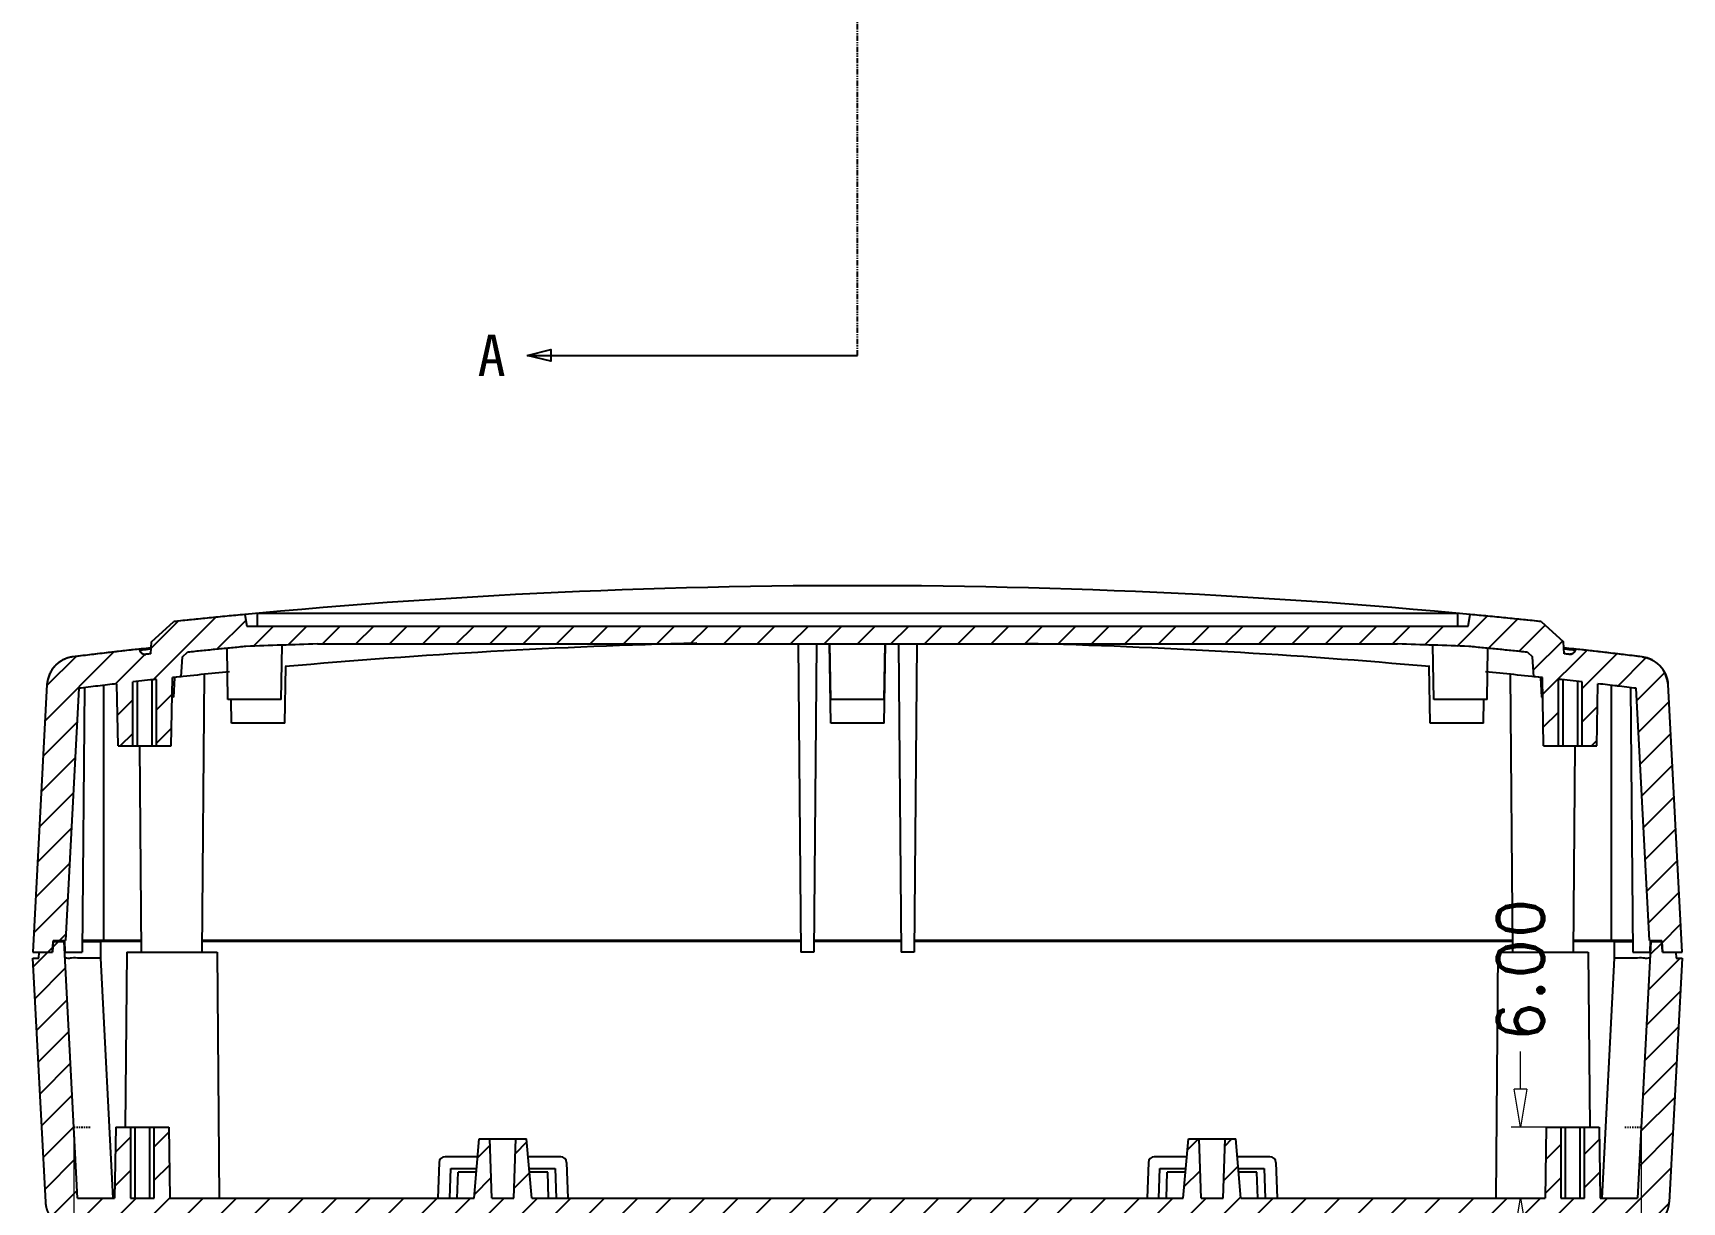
# Model space of a CAD drawing. Header units: inches. Extents: x 1964 to 3446, y -1690 to -1141.
# Drawn here: x 3174.2 to 3313.7, y -1569.9 to -1471 of the extents above; entities that cross this region are included whole.
import ezdxf

# ---------------------------------------------------------------- set-up
doc = ezdxf.new("R2010")
doc.units = ezdxf.units.IN
doc.header["$MEASUREMENT"] = 0
doc.linetypes.add('DIVIDE', pattern=[31.75, 12.7, -6.35, 0, -6.35, 0, -6.35])
doc.linetypes.add('PHANTOM', pattern=[0.8, 0.45, -0.05, 0.1, -0.05, 0.1, -0.05])
doc.layers.get('0').update_dxf_attribs({"linetype": 'CONTINUOUS'})
doc.layers.get('Defpoints').update_dxf_attribs({"linetype": 'CONTINUOUS'})
doc.layers.add('DEFAULT_3', color=7, linetype='PHANTOM')
doc.layers.add('dim', color=3, linetype='CONTINUOUS', lineweight=9)
doc.styles.add('ROMAND', font='romand.shx', dxfattribs={"bigfont": 'gbcbig.shx'})
doc.dimstyles.new('YanXiu', dxfattribs={"dimtxt": 2.5, "dimasz": 2.2, "dimexe": 1, "dimexo": 0, "dimgap": 0.66, "dimtad": 0, "dimzin": 0, "dimdsep": 46, "dimtxsty": 'ROMAND', "dimblk": 'CLOSEDBLANK', "dimcen": 0, "dimclrd": 3, "dimclre": 3, "dimclrt": 7, "dimadec": 0, "dimazin": 0, "dimtfac": 1, "dimtdec": 4, "dimtofl": 0, "dimtmove": 0, "dimatfit": 3, "dimldrblk": 'CLOSEDBLANK', "dimfxl": 0, "dimtolj": 1, "dimtzin": 0, "dimlwd": 0, "dimlwe": 0, "dimarcsym": 0})
pattern_1 = [(45, (3043.2097, -1624.4772), (-1.414214, 1.414214), [])]

# ---------------------------------------------------------------- blocks, each defined once
blk = doc.blocks.new('_ClosedBlank')
at = {"color": 0, "linetype": 'ByBlock', "lineweight": -2}
for p, q in [((-1, 0.167), (0, 0)), ((-1, 0.167), (-1, -0.167)), ((0, 0), (-1, -0.167))]:
    blk.add_line(p, q, dxfattribs=at)
blk = doc.blocks.new('*D34')
at = {"layer": 'Defpoints', "color": 0}
for p in [(3177.7, -1563.55), (3310.29, -1563.55), (3177.7, -1619.77)]:
    blk.add_point(p, dxfattribs=at)
at = {"layer": 'dim', "color": 3, "lineweight": 5}
for p, q in [((3177.7, -1563.55), (3177.7, -1620.57)), ((3310.29, -1563.55), (3310.29, -1620.57)), ((3180.9, -1619.77), (3233.58, -1619.77)), ((3307.09, -1619.77), (3254.42, -1619.77))]:
    blk.add_line(p, q, dxfattribs=at)
at = {"layer": 'dim', "color": 3, "lineweight": 5, "xscale": 3.2, "yscale": 3.2, "zscale": 3.2, "rotation": 180}
blk.add_blockref('_ClosedBlank', (3177.7, -1619.77), dxfattribs=at)
at = {"layer": 'dim', "color": 3, "lineweight": 5, "xscale": 3.2, "yscale": 3.2, "zscale": 3.2}
blk.add_blockref('_ClosedBlank', (3310.29, -1619.77), dxfattribs=at)
at = {"layer": 'dim', "color": 7, "insert": (3244, -1619.77), "char_height": 4, "attachment_point": 5, "style": 'ROMAND'}
blk.add_mtext('132.59', dxfattribs=at)
blk = doc.blocks.new('*D35')
at = {"layer": 'Defpoints', "color": 0}
for p in [(3300.08, -1563.55), (3302.26, -1563.55), (3302.16, -1569.55)]:
    blk.add_point(p, dxfattribs=at)
at = {"layer": 'dim', "color": 3, "lineweight": 5}
for p, q in [((3300.08, -1560.35), (3300.08, -1557.15)), ((3302.26, -1563.55), (3299.28, -1563.55)), ((3302.16, -1569.55), (3299.28, -1569.55)), ((3300.08, -1572.75), (3300.08, -1575.95))]:
    blk.add_line(p, q, dxfattribs=at)
at = {"layer": 'dim', "color": 3, "lineweight": 5, "xscale": 3.2, "yscale": 3.2, "zscale": 3.2}
for p, rotation in [((3300.08, -1563.55), 270), ((3300.08, -1569.55), 90)]:
    blk.add_blockref('_ClosedBlank', p, dxfattribs=dict(at, rotation=rotation))
at = {"layer": 'dim', "color": 7, "insert": (3300.08, -1550.26), "char_height": 4, "attachment_point": 5, "rotation": 90, "style": 'ROMAND'}
blk.add_mtext('6.00', dxfattribs=at)

msp = doc.modelspace()

# ---------------------------------------------------------------- hatches: boundary and pattern name
h = msp.add_hatch()
h.set_pattern_fill('DEFAULT__11', color=5, scale=2, angle=45, style=0)
h.set_pattern_definition(pattern_1)
edge = h.paths.add_edge_path()
edge.add_line((3304.187, -1523.56), (3303.78, -1523.515))
edge.add_line((3303.78, -1523.515), (3303.713, -1522.502))
edge.add_line((3303.713, -1522.502), (3301.823, -1520.791))
edge.add_spline(control_points=[(3301.823, -1520.791), (3299.828, -1520.58), (3297.831, -1520.381), (3295.833, -1520.193)], knot_values=[0, 0, 0, 0, 1, 1, 1, 1], degree=3, periodic=0)
edge.add_line((3295.833, -1520.193), (3295.658, -1521.185))
edge.add_line((3295.658, -1521.185), (3192.335, -1521.185))
edge.add_line((3192.335, -1521.185), (3192.16, -1520.193))
edge.add_spline(control_points=[(3192.16, -1520.193), (3190.162, -1520.381), (3188.165, -1520.581), (3186.169, -1520.791)], knot_values=[0, 0, 0, 0, 1, 1, 1, 1], degree=3, periodic=0)
edge.add_line((3186.169, -1520.791), (3184.28, -1522.501))
edge.add_line((3184.28, -1522.501), (3184.213, -1523.515))
edge.add_line((3184.213, -1523.515), (3183.806, -1523.56))
edge.add_spline(control_points=[(3183.271, -1523.204), (3183.343, -1523.447), (3183.554, -1523.588), (3183.806, -1523.56)], knot_values=[0, 0, 0, 0, 1, 1, 1, 1], degree=3, periodic=0)
edge.add_line((3183.271, -1523.204), (3183.246, -1523.119))
edge.add_spline(control_points=[(3183.246, -1523.119), (3181.372, -1523.327), (3179.499, -1523.545), (3177.627, -1523.772)], knot_values=[0, 0, 0, 0, 1, 1, 1, 1], degree=3, periodic=0)
edge.add_spline(control_points=[(3177.627, -1523.772), (3176.366, -1523.926), (3175.499, -1524.855), (3175.432, -1526.123)], knot_values=[0, 0, 0, 0, 1, 1, 1, 1], degree=3, periodic=0)
edge.add_line((3175.432, -1526.123), (3174.246, -1548.753))
edge.add_line((3174.246, -1548.753), (3175.894, -1548.753))
edge.add_line((3175.894, -1548.753), (3175.946, -1547.753))
edge.add_line((3175.946, -1547.753), (3176.999, -1547.753))
edge.add_line((3176.999, -1547.753), (3178.116, -1526.433))
edge.add_spline(control_points=[(3181.35, -1526.051), (3180.272, -1526.175), (3179.194, -1526.302), (3178.116, -1526.433)], knot_values=[0, 0, 0, 0, 1, 1, 1, 1], degree=3, periodic=0)
edge.add_line((3181.35, -1526.051), (3181.442, -1531.309))
edge.add_line((3181.442, -1531.309), (3182.693, -1531.309))
edge.add_line((3182.693, -1531.309), (3182.693, -1525.897))
edge.add_spline(control_points=[(3184.693, -1525.676), (3184.027, -1525.748), (3183.36, -1525.822), (3182.693, -1525.897)], knot_values=[0, 0, 0, 0, 1, 1, 1, 1], degree=3, periodic=0)
edge.add_line((3184.693, -1525.676), (3184.693, -1531.309))
edge.add_line((3184.693, -1531.309), (3185.945, -1531.309))
edge.add_line((3185.945, -1531.309), (3186.046, -1525.53))
edge.add_spline(control_points=[(3186.792, -1525.451), (3186.543, -1525.477), (3186.295, -1525.504), (3186.046, -1525.53)], knot_values=[0, 0, 0, 0, 1, 1, 1, 1], degree=3, periodic=0)
edge.add_line((3186.792, -1525.451), (3186.902, -1523.769))
edge.add_line((3186.902, -1523.769), (3187.327, -1523.384))
edge.add_spline(control_points=[(3192.266, -1522.895), (3190.619, -1523.05), (3188.973, -1523.214), (3187.327, -1523.384)], knot_values=[0, 0, 0, 0, 1, 1, 1, 1], degree=3, periodic=0)
edge.add_spline(control_points=[(3198.304, -1522.685), (3196.291, -1522.749), (3194.279, -1522.819), (3192.266, -1522.895)], knot_values=[0, 0, 0, 0, 1, 1, 1, 1], degree=3, periodic=0)
edge.add_line((3198.304, -1522.685), (3289.689, -1522.685))
edge.add_spline(control_points=[(3295.727, -1522.895), (3293.714, -1522.819), (3291.702, -1522.749), (3289.689, -1522.685)], knot_values=[0, 0, 0, 0, 1, 1, 1, 1], degree=3, periodic=0)
edge.add_spline(control_points=[(3300.665, -1523.384), (3299.02, -1523.214), (3297.373, -1523.05), (3295.727, -1522.895)], knot_values=[0, 0, 0, 0, 1, 1, 1, 1], degree=3, periodic=0)
edge.add_line((3300.665, -1523.384), (3301.091, -1523.77))
edge.add_line((3301.091, -1523.77), (3301.201, -1525.451))
edge.add_spline(control_points=[(3301.941, -1525.529), (3301.694, -1525.503), (3301.448, -1525.477), (3301.201, -1525.451)], knot_values=[0, 0, 0, 0, 1, 1, 1, 1], degree=3, periodic=0)
edge.add_line((3301.941, -1525.529), (3302.042, -1531.309))
edge.add_line((3302.042, -1531.309), (3303.293, -1531.309))
edge.add_line((3303.293, -1531.309), (3303.293, -1525.675))
edge.add_spline(control_points=[(3305.293, -1525.897), (3304.627, -1525.822), (3303.96, -1525.748), (3303.293, -1525.675)], knot_values=[0, 0, 0, 0, 1, 1, 1, 1], degree=3, periodic=0)
edge.add_line((3305.293, -1525.897), (3305.293, -1531.309))
edge.add_line((3305.293, -1531.309), (3306.545, -1531.309))
edge.add_line((3306.545, -1531.309), (3306.637, -1526.05))
edge.add_spline(control_points=[(3309.877, -1526.433), (3308.797, -1526.302), (3307.717, -1526.174), (3306.637, -1526.05)], knot_values=[0, 0, 0, 0, 1, 1, 1, 1], degree=3, periodic=0)
edge.add_line((3309.877, -1526.433), (3310.994, -1547.753))
edge.add_line((3310.994, -1547.753), (3312.046, -1547.753))
edge.add_line((3312.046, -1547.753), (3312.099, -1548.753))
edge.add_line((3312.099, -1548.753), (3313.746, -1548.753))
edge.add_line((3313.746, -1548.753), (3312.561, -1526.123))
edge.add_spline(control_points=[(3310.366, -1523.772), (3311.627, -1523.926), (3312.494, -1524.855), (3312.561, -1526.123)], knot_values=[0, 0, 0, 0, 1, 1, 1, 1], degree=3, periodic=0)
edge.add_spline(control_points=[(3310.366, -1523.772), (3308.494, -1523.545), (3306.621, -1523.327), (3304.746, -1523.119)], knot_values=[0, 0, 0, 0, 1, 1, 1, 1], degree=3, periodic=0)
edge.add_line((3304.746, -1523.119), (3304.722, -1523.204))
edge.add_spline(control_points=[(3304.722, -1523.204), (3304.65, -1523.447), (3304.439, -1523.588), (3304.187, -1523.56)], knot_values=[0, 0, 0, 0, 1, 1, 1, 1], degree=3, periodic=0)
h = msp.add_hatch()
h.set_pattern_fill('DEFAULT__10', color=5, scale=2, angle=45, style=0)
h.set_pattern_definition(pattern_1)
edge = h.paths.add_edge_path()
edge.add_line((3178.014, -1569.553), (3181.156, -1569.553))
edge.add_line((3181.156, -1569.553), (3181.261, -1563.553))
edge.add_line((3181.261, -1563.553), (3182.493, -1563.553))
edge.add_line((3182.493, -1563.553), (3182.493, -1569.553))
edge.add_line((3182.493, -1569.553), (3184.493, -1569.553))
edge.add_line((3184.493, -1569.553), (3184.493, -1563.553))
edge.add_line((3184.493, -1563.553), (3185.726, -1563.553))
edge.add_line((3185.726, -1563.553), (3185.83, -1569.553))
edge.add_line((3185.83, -1569.553), (3211.559, -1569.553))
edge.add_line((3211.559, -1569.553), (3211.996, -1564.553))
edge.add_line((3211.996, -1564.553), (3212.896, -1564.553))
edge.add_line((3212.896, -1564.553), (3213.071, -1569.553))
edge.add_line((3213.071, -1569.553), (3214.922, -1569.553))
edge.add_line((3214.922, -1569.553), (3215.096, -1564.553))
edge.add_line((3215.096, -1564.553), (3215.996, -1564.553))
edge.add_line((3215.996, -1564.553), (3216.434, -1569.553))
edge.add_line((3216.434, -1569.553), (3271.553, -1569.553))
edge.add_line((3271.553, -1569.553), (3271.99, -1564.553))
edge.add_line((3271.99, -1564.553), (3272.89, -1564.553))
edge.add_line((3272.89, -1564.553), (3273.065, -1569.553))
edge.add_line((3273.065, -1569.553), (3274.916, -1569.553))
edge.add_line((3274.916, -1569.553), (3275.09, -1564.553))
edge.add_line((3275.09, -1564.553), (3275.99, -1564.553))
edge.add_line((3275.99, -1564.553), (3276.428, -1569.553))
edge.add_line((3276.428, -1569.553), (3302.156, -1569.553))
edge.add_line((3302.156, -1569.553), (3302.261, -1563.553))
edge.add_line((3302.261, -1563.553), (3303.493, -1563.553))
edge.add_line((3303.493, -1563.553), (3303.493, -1569.553))
edge.add_line((3303.493, -1569.553), (3305.493, -1569.553))
edge.add_line((3305.493, -1569.553), (3305.493, -1563.553))
edge.add_line((3305.493, -1563.553), (3306.726, -1563.553))
edge.add_line((3306.726, -1563.553), (3306.83, -1569.553))
edge.add_line((3306.83, -1569.553), (3309.979, -1569.553))
edge.add_line((3309.979, -1569.553), (3311.116, -1547.853))
edge.add_line((3311.116, -1547.853), (3312.048, -1547.853))
edge.add_line((3312.048, -1547.853), (3312.095, -1548.753))
edge.add_line((3312.095, -1548.753), (3313.22, -1548.753))
edge.add_line((3313.22, -1548.753), (3313.246, -1549.253))
edge.add_line((3313.246, -1549.253), (3313.746, -1549.253))
edge.add_line((3313.746, -1549.253), (3312.665, -1569.884))
edge.add_spline(control_points=[(3310.169, -1572.253), (3311.573, -1572.253), (3312.592, -1571.287), (3312.665, -1569.884)], knot_values=[0, 0, 0, 0, 1, 1, 1, 1], degree=3, periodic=0)
edge.add_line((3310.169, -1572.253), (3264.086, -1572.253))
edge.add_line((3264.086, -1572.253), (3264.053, -1571.868))
edge.add_line((3264.053, -1571.868), (3223.94, -1571.868))
edge.add_line((3223.94, -1571.868), (3223.907, -1572.253))
edge.add_line((3223.907, -1572.253), (3177.824, -1572.253))
edge.add_spline(control_points=[(3177.824, -1572.253), (3176.42, -1572.253), (3175.401, -1571.287), (3175.328, -1569.884)], knot_values=[0, 0, 0, 0, 1, 1, 1, 1], degree=3, periodic=0)
edge.add_line((3175.328, -1569.884), (3174.246, -1549.253))
edge.add_line((3174.246, -1549.253), (3174.746, -1549.253))
edge.add_line((3174.746, -1549.253), (3174.773, -1548.753))
edge.add_line((3174.773, -1548.753), (3175.898, -1548.753))
edge.add_line((3175.898, -1548.753), (3175.945, -1547.853))
edge.add_line((3175.945, -1547.853), (3176.877, -1547.853))
edge.add_line((3176.877, -1547.853), (3178.014, -1569.553))

# ---------------------------------------------------------------- linework, layer by layer
at = {"color": 7, "linetype": 'Continuous'}
for p, q in [((3216.056, -1498.272), (3243.996, -1498.272)), ((3192.16, -1520.193), (3192.335, -1521.185)), ((3192.16, -1520.193), (3192.335, -1521.185)), ((3193.246, -1520.091), (3294.746, -1520.091)), ((3193.246, -1521.185), (3193.246, -1520.091)), ((3294.746, -1520.091), (3294.746, -1521.185)), ((3295.658, -1521.185), (3295.833, -1520.193)), ((3295.658, -1521.185), (3295.833, -1520.193)), ((3184.28, -1522.501), (3186.169, -1520.791)), ((3184.28, -1522.501), (3186.169, -1520.791)), ((3192.335, -1521.185), (3295.658, -1521.185)), ((3192.335, -1521.185), (3295.658, -1521.185)), ((3301.823, -1520.791), (3303.713, -1522.502)), ((3301.823, -1520.791), (3303.713, -1522.502)), ((3183.246, -1523.119), (3183.271, -1523.204)), ((3183.246, -1523.119), (3183.271, -1523.204)), ((3184.152, -1523.108), (3184.256, -1523.096)), ((3184.213, -1523.515), (3184.28, -1522.501)), ((3184.213, -1523.515), (3184.28, -1522.501)), ((3190.74, -1527.384), (3190.664, -1523.049)), ((3195.253, -1527.384), (3195.334, -1522.784)), ((3198.304, -1522.685), (3289.689, -1522.685)), ((3198.304, -1522.685), (3289.689, -1522.685)), ((3238.965, -1522.685), (3239.192, -1548.753)), ((3240.528, -1522.685), (3240.301, -1548.753)), ((3241.745, -1529.376), (3241.629, -1522.686)), ((3241.74, -1527.384), (3241.658, -1522.685)), ((3246.248, -1529.376), (3246.364, -1522.686)), ((3246.253, -1527.384), (3246.335, -1522.685)), ((3247.465, -1522.685), (3247.692, -1548.753)), ((3249.028, -1522.685), (3248.801, -1548.753)), ((3292.74, -1527.384), (3292.659, -1522.784)), ((3297.253, -1527.384), (3297.329, -1523.049)), ((3303.78, -1523.515), (3303.713, -1522.502)), ((3303.78, -1523.515), (3303.713, -1522.502)), ((3303.752, -1523.098), (3303.845, -1523.108)), ((3304.746, -1523.119), (3304.722, -1523.204)), ((3304.746, -1523.119), (3304.722, -1523.204)), ((3184.213, -1523.515), (3183.806, -1523.56)), ((3186.792, -1525.451), (3186.902, -1523.769)), ((3186.792, -1525.451), (3186.902, -1523.769)), ((3186.902, -1523.769), (3187.327, -1523.384)), ((3186.902, -1523.769), (3187.327, -1523.384)), ((3195.548, -1529.376), (3195.631, -1524.595)), ((3292.445, -1529.376), (3292.362, -1524.595)), ((3300.665, -1523.384), (3301.091, -1523.77)), ((3300.665, -1523.384), (3301.091, -1523.77)), ((3301.201, -1525.451), (3301.091, -1523.77)), ((3301.201, -1525.451), (3301.091, -1523.77)), ((3304.187, -1523.56), (3303.78, -1523.515)), ((3175.432, -1526.123), (3174.246, -1548.753)), ((3175.432, -1526.123), (3174.246, -1548.753)), ((3181.442, -1531.309), (3181.35, -1526.051)), ((3181.442, -1531.309), (3181.35, -1526.051)), ((3182.693, -1531.309), (3182.693, -1525.897)), ((3182.693, -1531.309), (3182.693, -1525.897)), ((3183.093, -1531.309), (3183.093, -1525.853)), ((3184.293, -1525.72), (3184.293, -1531.309)), ((3184.693, -1531.309), (3184.693, -1525.676)), ((3184.693, -1531.309), (3184.693, -1525.676)), ((3185.945, -1531.309), (3186.046, -1525.53)), ((3185.945, -1531.309), (3186.046, -1525.53)), ((3186.21, -1525.539), (3186.123, -1527.189)), ((3188.56, -1548.751), (3188.765, -1525.25)), ((3299.433, -1548.753), (3299.228, -1525.25)), ((3301.783, -1525.538), (3301.869, -1527.189)), ((3302.042, -1531.309), (3301.941, -1525.529)), ((3302.042, -1531.309), (3301.941, -1525.529)), ((3303.293, -1531.309), (3303.293, -1525.675)), ((3303.293, -1531.309), (3303.293, -1525.675)), ((3303.693, -1531.309), (3303.693, -1525.719)), ((3304.893, -1525.852), (3304.893, -1531.309)), ((3305.293, -1531.309), (3305.293, -1525.897)), ((3305.293, -1531.309), (3305.293, -1525.897)), ((3306.545, -1531.309), (3306.637, -1526.05)), ((3306.545, -1531.309), (3306.637, -1526.05)), ((3313.746, -1548.753), (3312.561, -1526.123)), ((3313.746, -1548.753), (3312.561, -1526.123)), ((3178.116, -1526.433), (3176.999, -1547.753)), ((3178.116, -1526.433), (3176.999, -1547.753)), ((3178.616, -1526.373), (3178.42, -1548.753)), ((3180.246, -1547.853), (3180.246, -1526.179)), ((3186.123, -1527.189), (3186.017, -1527.189)), ((3195.253, -1527.384), (3190.74, -1527.384)), ((3191.045, -1529.376), (3191.011, -1527.379)), ((3246.253, -1527.384), (3241.74, -1527.384)), ((3297.253, -1527.384), (3292.74, -1527.384)), ((3296.948, -1529.376), (3296.982, -1527.38)), ((3301.869, -1527.189), (3301.97, -1527.189)), ((3307.746, -1526.179), (3307.746, -1547.853)), ((3309.377, -1526.373), (3309.573, -1548.753)), ((3310.994, -1547.753), (3309.877, -1526.433)), ((3310.994, -1547.753), (3309.877, -1526.433)), ((3195.548, -1529.376), (3191.045, -1529.376)), ((3246.248, -1529.376), (3241.745, -1529.376)), ((3296.948, -1529.376), (3292.445, -1529.376)), ((3181.442, -1531.309), (3185.945, -1531.309)), ((3181.442, -1531.309), (3182.693, -1531.309)), ((3183.433, -1548.751), (3183.281, -1531.307)), ((3184.693, -1531.309), (3185.945, -1531.309)), ((3302.042, -1531.309), (3306.545, -1531.309)), ((3302.042, -1531.309), (3303.293, -1531.309)), ((3304.56, -1548.753), (3304.712, -1531.307)), ((3305.293, -1531.309), (3306.545, -1531.309)), ((3175.946, -1547.753), (3175.894, -1548.753)), ((3175.946, -1547.753), (3175.894, -1548.753)), ((3175.898, -1548.753), (3175.945, -1547.853)), ((3175.898, -1548.753), (3175.945, -1547.853)), ((3175.945, -1547.853), (3176.877, -1547.853)), ((3175.945, -1547.853), (3176.877, -1547.853)), ((3175.946, -1547.753), (3176.999, -1547.753)), ((3175.946, -1547.753), (3176.999, -1547.753)), ((3178.014, -1569.553), (3176.877, -1547.853)), ((3178.014, -1569.553), (3176.877, -1547.853)), ((3176.899, -1547.753), (3176.951, -1548.753)), ((3178.428, -1547.853), (3179.944, -1547.853)), ((3183.424, -1547.753), (3178.429, -1547.753)), ((3183.425, -1547.853), (3179.945, -1547.853)), ((3179.945, -1547.853), (3179.946, -1549.253)), ((3239.184, -1547.853), (3188.568, -1547.853)), ((3239.184, -1547.753), (3188.569, -1547.753)), ((3247.684, -1547.753), (3240.309, -1547.753)), ((3247.684, -1547.853), (3240.309, -1547.853)), ((3299.424, -1547.753), (3248.809, -1547.753)), ((3299.425, -1547.853), (3248.809, -1547.853)), ((3308.048, -1547.853), (3304.568, -1547.853)), ((3309.564, -1547.753), (3304.569, -1547.753)), ((3308.047, -1549.253), (3308.048, -1547.853)), ((3308.048, -1547.853), (3309.565, -1547.853)), ((3311.116, -1547.853), (3309.979, -1569.553)), ((3311.116, -1547.853), (3309.979, -1569.553)), ((3310.994, -1547.753), (3312.046, -1547.753)), ((3310.994, -1547.753), (3312.046, -1547.753)), ((3311.042, -1548.753), (3311.094, -1547.753)), ((3311.116, -1547.853), (3312.048, -1547.853)), ((3311.116, -1547.853), (3312.048, -1547.853)), ((3312.099, -1548.753), (3312.046, -1547.753)), ((3312.099, -1548.753), (3312.046, -1547.753)), ((3312.048, -1547.853), (3312.095, -1548.753)), ((3312.048, -1547.853), (3312.095, -1548.753)), ((3174.246, -1548.753), (3175.898, -1548.753)), ((3174.246, -1548.753), (3175.894, -1548.753)), ((3174.246, -1549.253), (3174.746, -1549.253)), ((3175.328, -1569.884), (3174.246, -1549.253)), ((3174.246, -1549.253), (3174.746, -1549.253)), ((3175.328, -1569.884), (3174.246, -1549.253)), ((3174.746, -1549.253), (3174.773, -1548.753)), ((3174.746, -1549.253), (3174.773, -1548.753)), ((3174.773, -1548.753), (3175.898, -1548.753)), ((3176.951, -1548.753), (3178.42, -1548.753)), ((3179.946, -1549.253), (3181.01, -1569.553)), ((3182.178, -1548.753), (3182.049, -1563.553)), ((3182.178, -1548.753), (3189.815, -1548.753)), ((3189.815, -1548.753), (3189.996, -1569.553)), ((3240.301, -1548.753), (3239.192, -1548.753)), ((3248.801, -1548.753), (3247.692, -1548.753)), ((3298.178, -1548.753), (3297.996, -1569.553)), ((3298.178, -1548.753), (3305.815, -1548.753)), ((3305.815, -1548.753), (3305.944, -1563.553)), ((3306.983, -1569.553), (3308.047, -1549.253)), ((3309.573, -1548.753), (3311.042, -1548.753)), ((3312.095, -1548.753), (3313.746, -1548.753)), ((3312.095, -1548.753), (3313.22, -1548.753)), ((3312.099, -1548.753), (3313.746, -1548.753)), ((3313.746, -1549.253), (3312.665, -1569.884)), ((3313.746, -1549.253), (3312.665, -1569.884)), ((3313.22, -1548.753), (3313.246, -1549.253)), ((3313.22, -1548.753), (3313.246, -1549.253)), ((3313.246, -1549.253), (3313.746, -1549.253)), ((3313.246, -1549.253), (3313.746, -1549.253)), ((3181.261, -1563.553), (3181.156, -1569.553)), ((3181.261, -1563.553), (3181.156, -1569.553)), ((3181.261, -1563.553), (3185.726, -1563.553)), ((3181.261, -1563.553), (3182.493, -1563.553)), ((3182.493, -1563.553), (3182.493, -1569.553)), ((3182.493, -1563.553), (3182.493, -1569.553)), ((3182.893, -1569.553), (3182.893, -1563.553)), ((3184.093, -1563.553), (3184.093, -1569.553)), ((3184.493, -1569.553), (3184.493, -1563.553)), ((3184.493, -1563.553), (3185.726, -1563.553)), ((3184.493, -1569.553), (3184.493, -1563.553)), ((3185.726, -1563.553), (3185.83, -1569.553)), ((3185.726, -1563.553), (3185.83, -1569.553)), ((3302.261, -1563.553), (3302.156, -1569.553)), ((3302.261, -1563.553), (3302.156, -1569.553)), ((3302.261, -1563.553), (3306.726, -1563.553)), ((3302.261, -1563.553), (3303.493, -1563.553)), ((3303.493, -1563.553), (3303.493, -1569.553)), ((3303.493, -1563.553), (3303.493, -1569.553)), ((3303.893, -1569.553), (3303.893, -1563.553)), ((3305.093, -1563.553), (3305.093, -1569.553)), ((3305.493, -1569.553), (3305.493, -1563.553)), ((3305.493, -1563.553), (3306.726, -1563.553)), ((3305.493, -1569.553), (3305.493, -1563.553)), ((3306.726, -1563.553), (3306.83, -1569.553)), ((3306.726, -1563.553), (3306.83, -1569.553)), ((3211.559, -1569.553), (3211.996, -1564.553)), ((3211.559, -1569.553), (3211.996, -1564.553)), ((3211.996, -1564.553), (3215.996, -1564.553)), ((3211.996, -1564.553), (3212.896, -1564.553)), ((3213.071, -1569.553), (3212.896, -1564.553)), ((3213.071, -1569.553), (3212.896, -1564.553)), ((3214.922, -1569.553), (3215.096, -1564.553)), ((3214.922, -1569.553), (3215.096, -1564.553)), ((3215.096, -1564.553), (3215.996, -1564.553)), ((3216.434, -1569.553), (3215.996, -1564.553)), ((3216.434, -1569.553), (3215.996, -1564.553)), ((3271.553, -1569.553), (3271.99, -1564.553)), ((3271.553, -1569.553), (3271.99, -1564.553)), ((3271.99, -1564.553), (3275.99, -1564.553)), ((3271.99, -1564.553), (3272.89, -1564.553)), ((3273.065, -1569.553), (3272.89, -1564.553)), ((3273.065, -1569.553), (3272.89, -1564.553)), ((3274.916, -1569.553), (3275.09, -1564.553)), ((3274.916, -1569.553), (3275.09, -1564.553)), ((3275.09, -1564.553), (3275.99, -1564.553)), ((3276.428, -1569.553), (3275.99, -1564.553)), ((3276.428, -1569.553), (3275.99, -1564.553)), ((3208.602, -1566.536), (3208.496, -1569.553)), ((3211.865, -1566.053), (3209.102, -1566.053)), ((3218.891, -1566.053), (3216.128, -1566.053)), ((3219.391, -1566.536), (3219.496, -1569.553)), ((3268.602, -1566.536), (3268.496, -1569.553)), ((3271.859, -1566.053), (3269.102, -1566.053)), ((3278.891, -1566.053), (3276.122, -1566.053)), ((3279.391, -1566.536), (3279.496, -1569.553)), ((3209.496, -1569.553), (3209.584, -1567.053)), ((3209.584, -1567.053), (3211.778, -1567.053)), ((3210.126, -1569.553), (3210.203, -1567.353)), ((3211.752, -1567.353), (3210.203, -1567.353)), ((3216.215, -1567.053), (3218.409, -1567.053)), ((3217.79, -1567.353), (3216.241, -1567.353)), ((3217.867, -1569.553), (3217.79, -1567.353)), ((3218.409, -1567.053), (3218.496, -1569.553)), ((3269.496, -1569.553), (3269.584, -1567.053)), ((3269.584, -1567.053), (3271.772, -1567.053)), ((3270.126, -1569.553), (3270.203, -1567.353)), ((3271.745, -1567.353), (3270.203, -1567.353)), ((3276.209, -1567.053), (3278.409, -1567.053)), ((3277.79, -1567.353), (3276.235, -1567.353)), ((3277.867, -1569.553), (3277.79, -1567.353)), ((3278.409, -1567.053), (3278.496, -1569.553)), ((3178.014, -1569.553), (3181.156, -1569.553)), ((3178.014, -1569.553), (3181.156, -1569.553)), ((3182.493, -1569.553), (3184.493, -1569.553)), ((3182.493, -1569.553), (3184.493, -1569.553)), ((3185.83, -1569.553), (3211.559, -1569.553)), ((3185.83, -1569.553), (3211.559, -1569.553)), ((3213.071, -1569.553), (3214.922, -1569.553)), ((3213.071, -1569.553), (3214.922, -1569.553)), ((3216.434, -1569.553), (3271.553, -1569.553)), ((3216.434, -1569.553), (3271.553, -1569.553)), ((3273.065, -1569.553), (3274.916, -1569.553)), ((3273.065, -1569.553), (3274.916, -1569.553)), ((3276.428, -1569.553), (3302.156, -1569.553)), ((3276.428, -1569.553), (3302.156, -1569.553)), ((3303.493, -1569.553), (3305.493, -1569.553)), ((3303.493, -1569.553), (3305.493, -1569.553)), ((3306.83, -1569.553), (3309.979, -1569.553)), ((3306.83, -1569.553), (3309.979, -1569.553))]:
    msp.add_line(p, q, dxfattribs=at)
at = {"color": 2, "linetype": 'DIVIDE', "ltscale": 0.01}
for p, q in [((3177.822, -1565.893), (3177.7, -1563.553)), ((3177.7, -1563.553), (3179.089, -1563.553)), ((3308.902, -1563.553), (3310.293, -1563.553)), ((3310.293, -1563.553), (3310.171, -1565.893))]:
    msp.add_line(p, q, dxfattribs=at)
at = {"color": 7, "linetype": 'Continuous'}
msp.add_lwpolyline([(3216.056, -1498.272), (3218.056, -1497.772), (3218.056, -1498.772), (3216.056, -1498.272)], dxfattribs=at)
for centre, radius, start, end in [((3243.996, -2069.753), 552, 83.98672, 96.01336), ((3243.996, -2069.753), 550, 96.23873, 96.93084), ((3172.612, -1422.198), 101.566, 276.02404, 276.15199), ((3183.751, -1523.063), 0.5, 196.34152, 276.28862), ((3157.176, -1279.929), 244.67, 276.17577, 276.33014), ((3243.996, -2069.753), 549.3, 95.4038, 95.92155), ((3229.923, -2522.185), 1000, 91.811927, 92.158052), ((3243.996, -2069.753), 547.3, 91.42387, 95.07373), ((3243.996, -2069.753), 547.3, 84.92572, 88.51227), ((3258.07, -2522.185), 1000, 87.841948, 88.188073), ((3243.996, -2069.753), 549.3, 84.07853, 84.5962), ((3243.996, -2069.753), 550, 83.06916, 83.76094), ((3331.065, -1277.716), 246.897, 263.6704, 263.82274), ((3304.242, -1523.063), 0.5, 263.71138, 343.65848), ((3315.48, -1421.314), 102.456, 263.84624, 263.97241), ((3177.929, -1526.254), 2.5, 96.93084, 177), ((3243.996, -2069.753), 549.5, 96.24591, 96.28862), ((3243.996, -2069.753), 549.5, 83.71138, 83.75409), ((3310.064, -1526.254), 2.5, 3, 83.06916), ((3243.996, -2069.753), 547.3, 96.57275, 96.91364), ((3243.996, -2069.753), 547.3, 96.22054, 96.4312), ((3243.996, -2069.753), 547.3, 95.57011, 96.07812), ((3243.996, -2069.753), 547.3, 83.92253, 84.42971), ((3243.996, -2069.753), 547.3, 83.56945, 83.78011), ((3243.996, -2069.753), 547.3, 83.08636, 83.42789), ((3209.102, -1566.553), 0.5, 90, 178), ((3218.891, -1566.553), 0.5, 2, 90), ((3269.102, -1566.553), 0.5, 90, 178), ((3278.891, -1566.553), 0.5, 2, 90)]:
    msp.add_arc(centre, radius, start, end, dxfattribs=at)
for points, start_tangent, end_tangent in [([(3192.16, -1520.193), (3190.661, -1520.336), (3189.163, -1520.484), (3187.666, -1520.635), (3186.169, -1520.791)], (-0.9955809, -0.0939074), (-0.9944975, -0.1047604)), ([(3301.823, -1520.791), (3300.327, -1520.635), (3298.829, -1520.484), (3297.331, -1520.336), (3295.833, -1520.193)], (-0.9944976, 0.1047589), (-0.9955809, 0.0939074)), ([(3183.246, -1523.119), (3181.841, -1523.277), (3180.436, -1523.438), (3179.032, -1523.604), (3177.627, -1523.772)], (-0.9938812, -0.1104545), (-0.9926925, -0.1206711)), ([(3183.271, -1523.204), (3183.274, -1523.213), (3183.276, -1523.218), (3183.277, -1523.223), (3183.279, -1523.228), (3183.281, -1523.232), (3183.283, -1523.237), (3183.284, -1523.242), (3183.286, -1523.247), (3183.288, -1523.252), (3183.29, -1523.257), (3183.292, -1523.261), (3183.294, -1523.266), (3183.297, -1523.271), (3183.299, -1523.276), (3183.301, -1523.28), (3183.303, -1523.285), (3183.306, -1523.29), (3183.308, -1523.295), (3183.311, -1523.299), (3183.313, -1523.304), (3183.316, -1523.309), (3183.319, -1523.313), (3183.321, -1523.318), (3183.324, -1523.323), (3183.327, -1523.327), (3183.33, -1523.332), (3183.333, -1523.337), (3183.336, -1523.341), (3183.339, -1523.346), (3183.342, -1523.35), (3183.345, -1523.355), (3183.348, -1523.359), (3183.352, -1523.364), (3183.355, -1523.368), (3183.358, -1523.372), (3183.362, -1523.377), (3183.365, -1523.381), (3183.369, -1523.385), (3183.373, -1523.389), (3183.376, -1523.394), (3183.38, -1523.398), (3183.384, -1523.402), (3183.388, -1523.406), (3183.391, -1523.41), (3183.395, -1523.414), (3183.399, -1523.418), (3183.403, -1523.422), (3183.407, -1523.426), (3183.412, -1523.43), (3183.416, -1523.434), (3183.42, -1523.437), (3183.424, -1523.441), (3183.429, -1523.445), (3183.433, -1523.448), (3183.437, -1523.452), (3183.442, -1523.456), (3183.446, -1523.459), (3183.451, -1523.463), (3183.455, -1523.466), (3183.46, -1523.469), (3183.464, -1523.473), (3183.469, -1523.476), (3183.474, -1523.479), (3183.479, -1523.482), (3183.483, -1523.485), (3183.488, -1523.488), (3183.493, -1523.491), (3183.498, -1523.494), (3183.503, -1523.497), (3183.508, -1523.5), (3183.513, -1523.502), (3183.518, -1523.505), (3183.523, -1523.508), (3183.528, -1523.51), (3183.533, -1523.513), (3183.538, -1523.515), (3183.543, -1523.518), (3183.548, -1523.52), (3183.553, -1523.522), (3183.559, -1523.524), (3183.564, -1523.526), (3183.569, -1523.529), (3183.574, -1523.531), (3183.58, -1523.532), (3183.585, -1523.534), (3183.59, -1523.536), (3183.595, -1523.538), (3183.601, -1523.54), (3183.606, -1523.541), (3183.611, -1523.543), (3183.617, -1523.544), (3183.622, -1523.546), (3183.627, -1523.547), (3183.633, -1523.549), (3183.638, -1523.55), (3183.643, -1523.551), (3183.649, -1523.552), (3183.654, -1523.553), (3183.66, -1523.554), (3183.665, -1523.555), (3183.67, -1523.556), (3183.676, -1523.557), (3183.681, -1523.558), (3183.686, -1523.559), (3183.692, -1523.559), (3183.697, -1523.56), (3183.702, -1523.56), (3183.708, -1523.561), (3183.713, -1523.561), (3183.718, -1523.562), (3183.724, -1523.562), (3183.729, -1523.562), (3183.734, -1523.563), (3183.739, -1523.563), (3183.745, -1523.563), (3183.75, -1523.563), (3183.755, -1523.563), (3183.76, -1523.563), (3183.765, -1523.563), (3183.77, -1523.562), (3183.776, -1523.562), (3183.781, -1523.562), (3183.786, -1523.562), (3183.791, -1523.561), (3183.796, -1523.561), (3183.806, -1523.56)], (0.2813621, -0.9596017), (0.9939827, 0.109537)), ([(3192.266, -1522.895), (3191.031, -1523.013), (3189.796, -1523.134), (3188.561, -1523.258), (3187.327, -1523.384)], (-0.9955557, -0.0941744), (-0.9946641, -0.1031667)), ([(3198.304, -1522.685), (3195.285, -1522.785), (3192.266, -1522.895)], (-0.9995, -0.0316188), (-0.9992908, -0.0376562)), ([(3295.727, -1522.895), (3292.708, -1522.785), (3289.689, -1522.685)], (-0.9992908, 0.0376562), (-0.9995, 0.0316188)), ([(3300.665, -1523.384), (3299.431, -1523.258), (3298.196, -1523.134), (3296.962, -1523.013), (3295.727, -1522.895)], (-0.9946642, 0.1031652), (-0.9955557, 0.0941744)), ([(3304.722, -1523.204), (3304.719, -1523.213), (3304.717, -1523.218), (3304.716, -1523.223), (3304.714, -1523.228), (3304.712, -1523.232), (3304.71, -1523.237), (3304.709, -1523.242), (3304.707, -1523.247), (3304.705, -1523.252), (3304.703, -1523.257), (3304.701, -1523.261), (3304.699, -1523.266), (3304.696, -1523.271), (3304.694, -1523.276), (3304.692, -1523.28), (3304.69, -1523.285), (3304.687, -1523.29), (3304.685, -1523.295), (3304.682, -1523.299), (3304.68, -1523.304), (3304.677, -1523.309), (3304.674, -1523.313), (3304.672, -1523.318), (3304.669, -1523.323), (3304.666, -1523.327), (3304.663, -1523.332), (3304.66, -1523.337), (3304.657, -1523.341), (3304.654, -1523.346), (3304.651, -1523.35), (3304.648, -1523.355), (3304.645, -1523.359), (3304.641, -1523.364), (3304.638, -1523.368), (3304.635, -1523.372), (3304.631, -1523.377), (3304.628, -1523.381), (3304.624, -1523.385), (3304.62, -1523.389), (3304.617, -1523.394), (3304.613, -1523.398), (3304.609, -1523.402), (3304.605, -1523.406), (3304.602, -1523.41), (3304.598, -1523.414), (3304.594, -1523.418), (3304.59, -1523.422), (3304.586, -1523.426), (3304.581, -1523.43), (3304.577, -1523.434), (3304.573, -1523.437), (3304.569, -1523.441), (3304.564, -1523.445), (3304.56, -1523.448), (3304.556, -1523.452), (3304.551, -1523.456), (3304.547, -1523.459), (3304.542, -1523.463), (3304.538, -1523.466), (3304.533, -1523.469), (3304.529, -1523.473), (3304.524, -1523.476), (3304.519, -1523.479), (3304.514, -1523.482), (3304.51, -1523.485), (3304.505, -1523.488), (3304.5, -1523.491), (3304.495, -1523.494), (3304.49, -1523.497), (3304.485, -1523.5), (3304.48, -1523.502), (3304.475, -1523.505), (3304.47, -1523.508), (3304.465, -1523.51), (3304.46, -1523.513), (3304.455, -1523.515), (3304.45, -1523.518), (3304.445, -1523.52), (3304.44, -1523.522), (3304.434, -1523.524), (3304.429, -1523.526), (3304.424, -1523.529), (3304.419, -1523.531), (3304.413, -1523.532), (3304.408, -1523.534), (3304.403, -1523.536), (3304.398, -1523.538), (3304.392, -1523.54), (3304.387, -1523.541), (3304.382, -1523.543), (3304.376, -1523.544), (3304.371, -1523.546), (3304.366, -1523.547), (3304.36, -1523.549), (3304.355, -1523.55), (3304.35, -1523.551), (3304.344, -1523.552), (3304.339, -1523.553), (3304.333, -1523.554), (3304.328, -1523.555), (3304.323, -1523.556), (3304.317, -1523.557), (3304.312, -1523.558), (3304.307, -1523.559), (3304.301, -1523.559), (3304.296, -1523.56), (3304.291, -1523.56), (3304.285, -1523.561), (3304.28, -1523.561), (3304.275, -1523.562), (3304.269, -1523.562), (3304.264, -1523.562), (3304.259, -1523.563), (3304.254, -1523.563), (3304.248, -1523.563), (3304.243, -1523.563), (3304.238, -1523.563), (3304.233, -1523.563), (3304.228, -1523.563), (3304.223, -1523.562), (3304.217, -1523.562), (3304.212, -1523.562), (3304.207, -1523.562), (3304.202, -1523.561), (3304.197, -1523.561), (3304.187, -1523.56)], (-0.2813621, -0.9596017), (-0.9939827, 0.109537)), ([(3310.366, -1523.772), (3308.961, -1523.604), (3307.557, -1523.438), (3306.152, -1523.277), (3304.746, -1523.119)], (-0.9926925, 0.1206711), (-0.9938812, 0.1104545)), ([(3177.627, -1523.772), (3177.602, -1523.776), (3177.577, -1523.779), (3177.552, -1523.783), (3177.527, -1523.787), (3177.502, -1523.791), (3177.477, -1523.795), (3177.452, -1523.8), (3177.426, -1523.805), (3177.401, -1523.811), (3177.376, -1523.816), (3177.35, -1523.822), (3177.325, -1523.828), (3177.299, -1523.835), (3177.274, -1523.842), (3177.249, -1523.849), (3177.223, -1523.856), (3177.198, -1523.864), (3177.172, -1523.871), (3177.147, -1523.88), (3177.122, -1523.888), (3177.096, -1523.897), (3177.071, -1523.906), (3177.046, -1523.915), (3177.02, -1523.925), (3176.995, -1523.935), (3176.97, -1523.945), (3176.945, -1523.956), (3176.92, -1523.967), (3176.895, -1523.978), (3176.87, -1523.99), (3176.845, -1524.001), (3176.821, -1524.013), (3176.796, -1524.026), (3176.771, -1524.038), (3176.747, -1524.051), (3176.723, -1524.065), (3176.698, -1524.078), (3176.674, -1524.092), (3176.65, -1524.106), (3176.626, -1524.12), (3176.603, -1524.135), (3176.579, -1524.15), (3176.555, -1524.165), (3176.532, -1524.181), (3176.509, -1524.197), (3176.486, -1524.213), (3176.463, -1524.229), (3176.44, -1524.246), (3176.417, -1524.263), (3176.395, -1524.28), (3176.373, -1524.298), (3176.351, -1524.315), (3176.329, -1524.333), (3176.307, -1524.352), (3176.286, -1524.37), (3176.264, -1524.389), (3176.243, -1524.408), (3176.222, -1524.427), (3176.202, -1524.447), (3176.181, -1524.467), (3176.161, -1524.487), (3176.141, -1524.507), (3176.121, -1524.527), (3176.102, -1524.548), (3176.082, -1524.569), (3176.063, -1524.59), (3176.045, -1524.611), (3176.026, -1524.633), (3176.008, -1524.655), (3175.99, -1524.677), (3175.972, -1524.699), (3175.954, -1524.721), (3175.937, -1524.744), (3175.92, -1524.766), (3175.903, -1524.789), (3175.887, -1524.812), (3175.87, -1524.836), (3175.855, -1524.859), (3175.839, -1524.883), (3175.824, -1524.906), (3175.808, -1524.93), (3175.794, -1524.954), (3175.779, -1524.978), (3175.765, -1525.003), (3175.751, -1525.027), (3175.737, -1525.051), (3175.724, -1525.076), (3175.711, -1525.101), (3175.698, -1525.126), (3175.686, -1525.151), (3175.674, -1525.176), (3175.662, -1525.201), (3175.65, -1525.226), (3175.639, -1525.251), (3175.628, -1525.277), (3175.617, -1525.302), (3175.607, -1525.328), (3175.597, -1525.353), (3175.587, -1525.379), (3175.578, -1525.404), (3175.569, -1525.43), (3175.56, -1525.456), (3175.551, -1525.482), (3175.543, -1525.507), (3175.535, -1525.533), (3175.528, -1525.559), (3175.52, -1525.585), (3175.513, -1525.611), (3175.507, -1525.637), (3175.5, -1525.663), (3175.494, -1525.689), (3175.488, -1525.714), (3175.482, -1525.74), (3175.477, -1525.766), (3175.472, -1525.792), (3175.467, -1525.818), (3175.463, -1525.843), (3175.459, -1525.869), (3175.455, -1525.895), (3175.451, -1525.92), (3175.448, -1525.946), (3175.445, -1525.972), (3175.442, -1525.997), (3175.44, -1526.022), (3175.438, -1526.048), (3175.436, -1526.073), (3175.434, -1526.098), (3175.432, -1526.123)], (-0.9926925, -0.1206711), (-0.052336, -0.9986295)), ([(3310.366, -1523.772), (3310.391, -1523.776), (3310.416, -1523.779), (3310.441, -1523.783), (3310.466, -1523.787), (3310.491, -1523.791), (3310.516, -1523.795), (3310.541, -1523.8), (3310.567, -1523.805), (3310.592, -1523.811), (3310.617, -1523.816), (3310.643, -1523.822), (3310.668, -1523.828), (3310.694, -1523.835), (3310.719, -1523.842), (3310.744, -1523.849), (3310.77, -1523.856), (3310.795, -1523.864), (3310.821, -1523.871), (3310.846, -1523.88), (3310.871, -1523.888), (3310.897, -1523.897), (3310.922, -1523.906), (3310.947, -1523.915), (3310.973, -1523.925), (3310.998, -1523.935), (3311.023, -1523.945), (3311.048, -1523.956), (3311.073, -1523.967), (3311.098, -1523.978), (3311.123, -1523.99), (3311.148, -1524.001), (3311.172, -1524.013), (3311.197, -1524.026), (3311.222, -1524.038), (3311.246, -1524.051), (3311.27, -1524.065), (3311.295, -1524.078), (3311.319, -1524.092), (3311.343, -1524.106), (3311.367, -1524.12), (3311.39, -1524.135), (3311.414, -1524.15), (3311.438, -1524.165), (3311.461, -1524.181), (3311.484, -1524.197), (3311.507, -1524.213), (3311.53, -1524.229), (3311.553, -1524.246), (3311.576, -1524.263), (3311.598, -1524.28), (3311.62, -1524.298), (3311.642, -1524.315), (3311.664, -1524.333), (3311.686, -1524.352), (3311.707, -1524.37), (3311.729, -1524.389), (3311.75, -1524.408), (3311.771, -1524.427), (3311.791, -1524.447), (3311.812, -1524.467), (3311.832, -1524.487), (3311.852, -1524.507), (3311.872, -1524.527), (3311.891, -1524.548), (3311.911, -1524.569), (3311.93, -1524.59), (3311.948, -1524.611), (3311.967, -1524.633), (3311.985, -1524.655), (3312.003, -1524.677), (3312.021, -1524.699), (3312.039, -1524.721), (3312.056, -1524.744), (3312.073, -1524.766), (3312.09, -1524.789), (3312.106, -1524.812), (3312.123, -1524.836), (3312.138, -1524.859), (3312.154, -1524.883), (3312.169, -1524.906), (3312.185, -1524.93), (3312.199, -1524.954), (3312.214, -1524.978), (3312.228, -1525.003), (3312.242, -1525.027), (3312.256, -1525.051), (3312.269, -1525.076), (3312.282, -1525.101), (3312.295, -1525.126), (3312.307, -1525.151), (3312.319, -1525.176), (3312.331, -1525.201), (3312.343, -1525.226), (3312.354, -1525.251), (3312.365, -1525.277), (3312.376, -1525.302), (3312.386, -1525.328), (3312.396, -1525.353), (3312.406, -1525.379), (3312.415, -1525.404), (3312.424, -1525.43), (3312.433, -1525.456), (3312.442, -1525.482), (3312.45, -1525.507), (3312.458, -1525.533), (3312.465, -1525.559), (3312.473, -1525.585), (3312.48, -1525.611), (3312.486, -1525.637), (3312.493, -1525.663), (3312.499, -1525.689), (3312.505, -1525.714), (3312.511, -1525.74), (3312.516, -1525.766), (3312.521, -1525.792), (3312.526, -1525.818), (3312.53, -1525.843), (3312.534, -1525.869), (3312.538, -1525.895), (3312.542, -1525.92), (3312.545, -1525.946), (3312.548, -1525.972), (3312.551, -1525.997), (3312.553, -1526.022), (3312.555, -1526.048), (3312.557, -1526.073), (3312.559, -1526.098), (3312.561, -1526.123)], (0.9926925, -0.1206711), (0.052336, -0.9986295)), ([(3181.35, -1526.051), (3179.733, -1526.239), (3178.116, -1526.433)], (-0.9934273, -0.1144647), (-0.9927287, -0.1203732)), ([(3184.693, -1525.676), (3182.693, -1525.897)], (-0.9941122, -0.1083557), (-0.9937071, -0.11201)), ([(3186.792, -1525.451), (3186.046, -1525.53)], (-0.9945226, -0.1045219), (-0.9943784, -0.1058844)), ([(3301.941, -1525.529), (3301.201, -1525.451)], (-0.9943796, 0.1058731), (-0.9945226, 0.1045219)), ([(3305.293, -1525.897), (3303.293, -1525.675)], (-0.9937083, 0.1119988), (-0.9941134, 0.1083445)), ([(3309.877, -1526.433), (3308.257, -1526.239), (3306.637, -1526.05)], (-0.9927287, 0.1203732), (-0.9934286, 0.1144535)), ([(3179.946, -1549.253), (3179.019, -1549.253), (3178.183, -1549.254), (3177.517, -1549.254), (3177.095, -1549.253), (3176.95, -1549.253)], (-0.9999987, 0.001643), (0.0522708, -0.9986329)), ([(3311.043, -1549.253), (3310.896, -1549.253), (3310.47, -1549.254), (3309.802, -1549.254), (3308.968, -1549.253), (3308.047, -1549.253)], (0.0522803, 0.9986325), (-0.9999983, -0.0018704)), ([(3177.824, -1572.253), (3177.797, -1572.253), (3177.77, -1572.253), (3177.743, -1572.252), (3177.716, -1572.251), (3177.688, -1572.25), (3177.661, -1572.248), (3177.633, -1572.246), (3177.606, -1572.244), (3177.578, -1572.241), (3177.55, -1572.238), (3177.522, -1572.235), (3177.495, -1572.232), (3177.467, -1572.228), (3177.439, -1572.223), (3177.41, -1572.219), (3177.382, -1572.214), (3177.354, -1572.209), (3177.326, -1572.203), (3177.298, -1572.197), (3177.269, -1572.191), (3177.241, -1572.184), (3177.213, -1572.177), (3177.185, -1572.17), (3177.156, -1572.162), (3177.128, -1572.154), (3177.1, -1572.146), (3177.072, -1572.137), (3177.043, -1572.128), (3177.015, -1572.119), (3176.987, -1572.109), (3176.959, -1572.099), (3176.931, -1572.088), (3176.903, -1572.077), (3176.875, -1572.066), (3176.847, -1572.055), (3176.819, -1572.043), (3176.792, -1572.03), (3176.764, -1572.018), (3176.737, -1572.004), (3176.709, -1571.991), (3176.682, -1571.977), (3176.655, -1571.963), (3176.628, -1571.949), (3176.601, -1571.934), (3176.575, -1571.919), (3176.548, -1571.903), (3176.522, -1571.887), (3176.495, -1571.871), (3176.469, -1571.854), (3176.444, -1571.837), (3176.418, -1571.82), (3176.392, -1571.803), (3176.367, -1571.785), (3176.342, -1571.766), (3176.317, -1571.748), (3176.292, -1571.729), (3176.268, -1571.71), (3176.244, -1571.69), (3176.22, -1571.67), (3176.196, -1571.65), (3176.172, -1571.63), (3176.149, -1571.609), (3176.126, -1571.588), (3176.103, -1571.567), (3176.081, -1571.545), (3176.059, -1571.523), (3176.037, -1571.501), (3176.015, -1571.479), (3175.994, -1571.456), (3175.973, -1571.433), (3175.952, -1571.41), (3175.932, -1571.387), (3175.911, -1571.363), (3175.892, -1571.339), (3175.872, -1571.315), (3175.853, -1571.291), (3175.834, -1571.266), (3175.815, -1571.241), (3175.797, -1571.216), (3175.779, -1571.191), (3175.762, -1571.166), (3175.744, -1571.14), (3175.727, -1571.115), (3175.711, -1571.089), (3175.695, -1571.063), (3175.679, -1571.037), (3175.663, -1571.01), (3175.648, -1570.984), (3175.633, -1570.957), (3175.619, -1570.93), (3175.605, -1570.904), (3175.591, -1570.877), (3175.577, -1570.85), (3175.564, -1570.822), (3175.552, -1570.795), (3175.539, -1570.768), (3175.527, -1570.74), (3175.516, -1570.713), (3175.504, -1570.685), (3175.494, -1570.658), (3175.483, -1570.63), (3175.473, -1570.602), (3175.463, -1570.574), (3175.453, -1570.547), (3175.444, -1570.519), (3175.436, -1570.491), (3175.427, -1570.463), (3175.419, -1570.435), (3175.411, -1570.407), (3175.404, -1570.379), (3175.397, -1570.351), (3175.39, -1570.324), (3175.384, -1570.296), (3175.378, -1570.268), (3175.372, -1570.24), (3175.367, -1570.212), (3175.362, -1570.185), (3175.357, -1570.157), (3175.353, -1570.129), (3175.349, -1570.102), (3175.345, -1570.074), (3175.342, -1570.047), (3175.339, -1570.02), (3175.336, -1569.992), (3175.333, -1569.965), (3175.331, -1569.938), (3175.329, -1569.911), (3175.328, -1569.884)], (-1, 0), (-0.052336, 0.9986295)), ([(3310.169, -1572.253), (3310.196, -1572.253), (3310.223, -1572.253), (3310.25, -1572.252), (3310.277, -1572.251), (3310.305, -1572.25), (3310.332, -1572.248), (3310.36, -1572.246), (3310.387, -1572.244), (3310.415, -1572.241), (3310.443, -1572.238), (3310.471, -1572.235), (3310.498, -1572.232), (3310.526, -1572.228), (3310.554, -1572.223), (3310.583, -1572.219), (3310.611, -1572.214), (3310.639, -1572.209), (3310.667, -1572.203), (3310.695, -1572.197), (3310.724, -1572.191), (3310.752, -1572.184), (3310.78, -1572.177), (3310.808, -1572.17), (3310.837, -1572.162), (3310.865, -1572.154), (3310.893, -1572.146), (3310.921, -1572.137), (3310.95, -1572.128), (3310.978, -1572.119), (3311.006, -1572.109), (3311.034, -1572.099), (3311.062, -1572.088), (3311.09, -1572.077), (3311.118, -1572.066), (3311.146, -1572.055), (3311.174, -1572.043), (3311.201, -1572.03), (3311.229, -1572.018), (3311.256, -1572.004), (3311.284, -1571.991), (3311.311, -1571.977), (3311.338, -1571.963), (3311.365, -1571.949), (3311.392, -1571.934), (3311.418, -1571.919), (3311.445, -1571.903), (3311.471, -1571.887), (3311.498, -1571.871), (3311.524, -1571.854), (3311.549, -1571.837), (3311.575, -1571.82), (3311.601, -1571.803), (3311.626, -1571.785), (3311.651, -1571.766), (3311.676, -1571.748), (3311.701, -1571.729), (3311.725, -1571.71), (3311.749, -1571.69), (3311.773, -1571.67), (3311.797, -1571.65), (3311.821, -1571.63), (3311.844, -1571.609), (3311.867, -1571.588), (3311.89, -1571.567), (3311.912, -1571.545), (3311.934, -1571.523), (3311.956, -1571.501), (3311.978, -1571.479), (3311.999, -1571.456), (3312.02, -1571.433), (3312.041, -1571.41), (3312.061, -1571.387), (3312.082, -1571.363), (3312.101, -1571.339), (3312.121, -1571.315), (3312.14, -1571.291), (3312.159, -1571.266), (3312.178, -1571.241), (3312.196, -1571.216), (3312.214, -1571.191), (3312.231, -1571.166), (3312.249, -1571.14), (3312.266, -1571.115), (3312.282, -1571.089), (3312.298, -1571.063), (3312.314, -1571.037), (3312.33, -1571.01), (3312.345, -1570.984), (3312.36, -1570.957), (3312.374, -1570.93), (3312.388, -1570.904), (3312.402, -1570.877), (3312.416, -1570.85), (3312.429, -1570.822), (3312.441, -1570.795), (3312.454, -1570.768), (3312.466, -1570.74), (3312.477, -1570.713), (3312.489, -1570.685), (3312.499, -1570.658), (3312.51, -1570.63), (3312.52, -1570.602), (3312.53, -1570.574), (3312.54, -1570.547), (3312.549, -1570.519), (3312.557, -1570.491), (3312.566, -1570.463), (3312.574, -1570.435), (3312.582, -1570.407), (3312.589, -1570.379), (3312.596, -1570.351), (3312.603, -1570.324), (3312.609, -1570.296), (3312.615, -1570.268), (3312.621, -1570.24), (3312.626, -1570.212), (3312.631, -1570.185), (3312.636, -1570.157), (3312.64, -1570.129), (3312.644, -1570.102), (3312.648, -1570.074), (3312.651, -1570.047), (3312.654, -1570.02), (3312.657, -1569.992), (3312.66, -1569.965), (3312.662, -1569.938), (3312.664, -1569.911), (3312.665, -1569.884)], (1, 0), (0.052336, 0.9986295))]:
    msp.add_spline(points, degree=3, dxfattribs=dict(at, start_tangent=start_tangent, end_tangent=end_tangent))
at = {"layer": 'DEFAULT_3', "color": 7, "linetype": 'PHANTOM'}
msp.add_line((3243.996, -1498.272), (3243.996, -1229.719), dxfattribs=at)

# ---------------------------------------------------------------- texts
at = {"color": 7, "linetype": 'Continuous', "insert": (3211.856, -1496.522), "char_height": 3.5, "width": 2.8, "attachment_point": 1}
msp.add_mtext('A', dxfattribs=at)

# ---------------------------------------------------------------- dimensions: what is measured, and where the dimension line sits
at = {"layer": 'dim'}
dim = msp.add_linear_dim(base=(3300.076, -1563.553), p1=(3302.156, -1569.553), p2=(3302.261, -1563.553), angle=90, dimstyle='YanXiu', override={"dimtxt": 4, "dimasz": 3.2, "dimexe": 0.7996, "dimgap": 0.7996}, dxfattribs=at)
dim.commit()
dim.dimension.update_dxf_attribs({"geometry": '*D35', "text_midpoint": (3300.076, -1550.259), "dimtype": 160})
dim = msp.add_linear_dim(base=(3177.7, -1619.772), p1=(3310.293, -1563.553), p2=(3177.7, -1563.553), dimstyle='YanXiu', override={"dimtxt": 4, "dimasz": 3.2, "dimexe": 0.7996, "dimgap": 0.7996}, dxfattribs=at)
dim.commit()
dim.dimension.update_dxf_attribs({"geometry": '*D34', "text_midpoint": (3243.996, -1619.772), "dimtype": 160})

doc.saveas('drawing.dxf')
